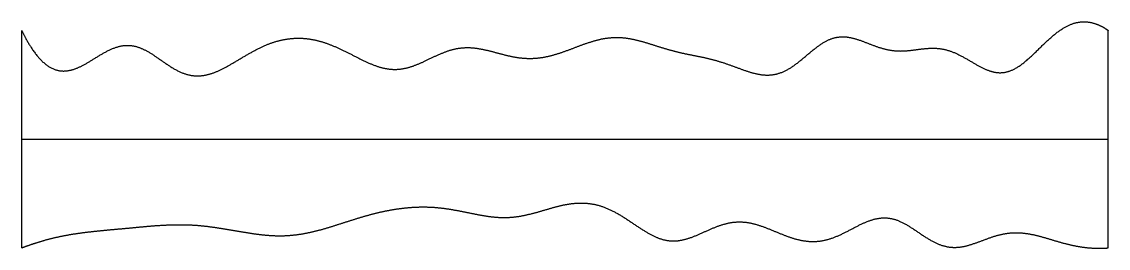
# Model space of a CAD drawing. Header units: millimetres. Extents: x 0 to 10, y 0 to 2.1.
import ezdxf

# ---------------------------------------------------------------- set-up
doc = ezdxf.new("R2010")
doc.units = ezdxf.units.MM
doc.layers.get('0').update_dxf_attribs({"linetype": 'CONTINUOUS'})

msp = doc.modelspace()

# ---------------------------------------------------------------- linework, layer by layer
for points in [[(0, 2), (0.018, 1.963), (0.054, 1.892), (0.109, 1.802), (0.183, 1.709), (0.277, 1.641), (0.373, 1.617), (0.471, 1.633), (0.57, 1.679), (0.669, 1.741), (0.769, 1.804), (0.869, 1.852), (0.968, 1.871), (1.065, 1.856), (1.163, 1.809), (1.259, 1.743), (1.357, 1.672), (1.455, 1.613), (1.555, 1.58), (1.655, 1.577), (1.757, 1.602), (1.859, 1.649), (1.961, 1.709), (2.062, 1.77), (2.162, 1.827), (2.261, 1.874), (2.36, 1.907), (2.46, 1.927), (2.559, 1.932), (2.66, 1.923), (2.761, 1.899), (2.863, 1.862), (2.965, 1.815), (3.067, 1.762), (3.168, 1.71), (3.269, 1.667), (3.37, 1.641), (3.47, 1.637), (3.57, 1.658), (3.669, 1.697), (3.769, 1.747), (3.869, 1.794), (3.969, 1.83), (4.07, 1.846), (4.172, 1.842), (4.274, 1.821), (4.377, 1.793), (4.48, 1.765), (4.583, 1.745), (4.686, 1.739), (4.789, 1.748), (4.891, 1.771), (4.993, 1.804), (5.094, 1.844), (5.195, 1.882), (5.296, 1.915), (5.398, 1.935), (5.499, 1.939), (5.601, 1.927), (5.702, 1.902), (5.804, 1.87), (5.905, 1.837), (6.006, 1.808), (6.107, 1.785), (6.207, 1.766), (6.308, 1.746), (6.41, 1.719), (6.513, 1.685), (6.617, 1.645), (6.721, 1.608), (6.824, 1.585), (6.925, 1.587), (7.024, 1.62), (7.121, 1.682), (7.215, 1.763), (7.309, 1.844), (7.404, 1.91), (7.5, 1.945), (7.598, 1.946), (7.699, 1.918), (7.801, 1.876), (7.905, 1.836), (8.008, 1.811), (8.112, 1.807), (8.215, 1.82), (8.317, 1.836), (8.42, 1.841), (8.521, 1.824), (8.622, 1.782), (8.723, 1.723), (8.822, 1.663), (8.92, 1.617), (9.016, 1.602), (9.111, 1.625), (9.205, 1.683), (9.299, 1.767), (9.393, 1.862), (9.488, 1.953), (9.585, 2.027), (9.684, 2.074), (9.787, 2.088), (9.871, 2.071), (9.935, 2.042), (9.978, 2.015), (10, 2)], [(0, 0), (0, 0.08), (0, 0.24), (0, 0.48), (0, 0.8), (0, 1.2), (0, 1.52), (0, 1.76), (0, 1.92), (0, 2)], [(10, 0), (10, 0.08), (10, 0.24), (10, 0.48), (10, 0.8), (10, 1.2), (10, 1.52), (10, 1.76), (10, 1.92), (10, 2)], [(0, 1), (0.4, 1), (1.2, 1), (2.4, 1), (4, 1), (6, 1), (7.6, 1), (8.8, 1), (9.6, 1), (10, 1)], [(0, 0), (0.02, 0.008), (0.059, 0.022), (0.119, 0.043), (0.199, 0.068), (0.298, 0.094), (0.398, 0.115), (0.499, 0.132), (0.599, 0.145), (0.7, 0.156), (0.801, 0.166), (0.902, 0.175), (1.003, 0.184), (1.104, 0.194), (1.206, 0.203), (1.307, 0.21), (1.408, 0.214), (1.509, 0.214), (1.609, 0.209), (1.71, 0.199), (1.811, 0.184), (1.912, 0.167), (2.013, 0.15), (2.114, 0.133), (2.215, 0.119), (2.316, 0.111), (2.417, 0.11), (2.518, 0.118), (2.618, 0.134), (2.718, 0.157), (2.818, 0.185), (2.917, 0.217), (3.017, 0.249), (3.117, 0.281), (3.216, 0.309), (3.316, 0.334), (3.416, 0.353), (3.517, 0.368), (3.618, 0.376), (3.719, 0.378), (3.82, 0.373), (3.921, 0.36), (4.023, 0.342), (4.124, 0.321), (4.225, 0.3), (4.326, 0.284), (4.426, 0.276), (4.526, 0.281), (4.626, 0.297), (4.726, 0.322), (4.826, 0.352), (4.926, 0.382), (5.027, 0.405), (5.128, 0.416), (5.229, 0.412), (5.33, 0.389), (5.43, 0.348), (5.529, 0.291), (5.626, 0.225), (5.723, 0.159), (5.819, 0.103), (5.915, 0.067), (6.012, 0.057), (6.11, 0.075), (6.208, 0.112), (6.308, 0.159), (6.407, 0.203), (6.508, 0.234), (6.608, 0.244), (6.708, 0.233), (6.808, 0.203), (6.908, 0.162), (7.009, 0.119), (7.11, 0.082), (7.211, 0.059), (7.312, 0.054), (7.413, 0.071), (7.515, 0.109), (7.615, 0.16), (7.715, 0.215), (7.814, 0.259), (7.912, 0.282), (8.009, 0.276), (8.105, 0.239), (8.201, 0.179), (8.297, 0.111), (8.393, 0.05), (8.491, 0.01), (8.589, -0.002), (8.689, 0.013), (8.789, 0.047), (8.89, 0.087), (8.992, 0.122), (9.093, 0.141), (9.194, 0.142), (9.295, 0.127), (9.396, 0.101), (9.496, 0.07), (9.597, 0.04), (9.697, 0.016), (9.798, 0.001), (9.879, -0.005), (9.939, -0.004), (9.98, -0.002), (10, 0)]]:
    msp.add_open_spline(points, degree=5)

doc.saveas('drawing.dxf')
